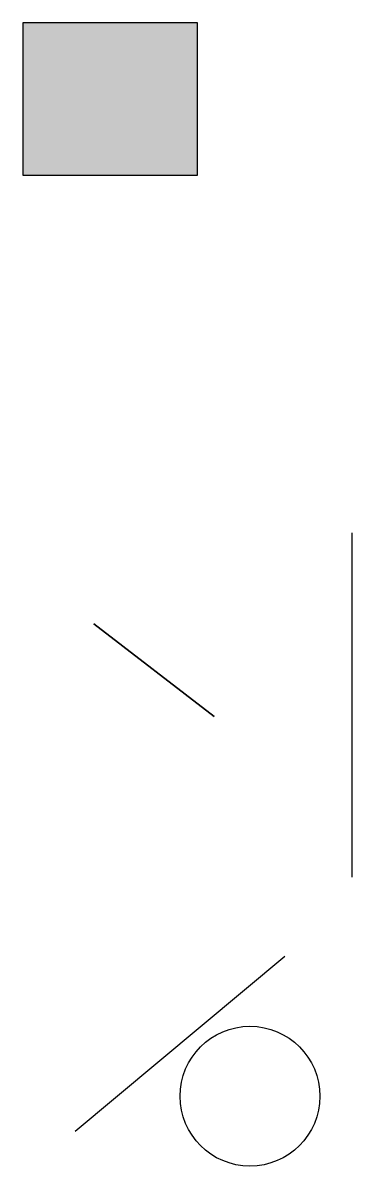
# Model space of a CAD drawing. Header units: inches. Extents: x 2.5 to 11.9, y 1 to 33.7.
import ezdxf

# ---------------------------------------------------------------- set-up
doc = ezdxf.new("R2010")
doc.units = ezdxf.units.IN
doc.header["$MEASUREMENT"] = 0
doc.layers.add('ASDK_MYLAYER', color=7, linetype='Continuous')

# ---------------------------------------------------------------- blocks, each defined once
blk = doc.blocks.new('A$C280B75E3')
at = {"linetype": 'Continuous', "extrusion": (-0.610429, -0.792071, -1.98049e-16)}
blk.add_hatch(color=8, dxfattribs=at).paths.add_polyline_path([(-11.848, 0), (-11.848, 5), (-16.2, 5), (-16.2, 0)])
for p, q in [((-12.831, 9.889, 5), (-9.384, 7.232, 5)), ((-9.384, 7.232), (-12.831, 9.889)), ((-12.831, 9.889), (-12.831, 9.889, 5)), ((-9.384, 7.232, 5), (-9.384, 7.232))]:
    blk.add_line(p, q, dxfattribs=at)
blk = doc.blocks.new('A$C49CC0CC2')
at = {"linetype": 'Continuous', "extrusion": (0, 0, -1)}
blk.add_hatch(color=8, dxfattribs=at).paths.add_polyline_path([(-11.848, 0), (-11.848, 5), (-16.2, 5), (-16.2, 0)])
at = {"linetype": 'Continuous', "extrusion": (0, 1, 0)}
for p, q in [((16.2, 5), (11.848, 5)), ((11.848, 5), (11.848, 0)), ((16.2, 0), (16.2, 5)), ((11.848, 0), (16.2, 0))]:
    blk.add_line(p, q, dxfattribs=at)

msp = doc.modelspace()

# ---------------------------------------------------------------- linework, layer by layer
msp.add_line((4, 2), (10, 7))
at = {"layer": 'ASDK_MYLAYER'}
msp.add_line((11.923, 9.262), (11.923, 19.114), dxfattribs=at)
at = {"layer": 'ASDK_MYLAYER', "color": 1}
msp.add_circle((9, 3), 2, dxfattribs=at)

# ---------------------------------------------------------------- block references
at = {"layer": 'ASDK_MYLAYER', "rotation": 90}
msp.add_blockref('A$C49CC0CC2', (7.502, 17.493), dxfattribs=at)
at = {"layer": 'ASDK_MYLAYER'}
msp.add_blockref('A$C280B75E3', (17.362, 6.623), dxfattribs=at)

doc.saveas('drawing.dxf')
